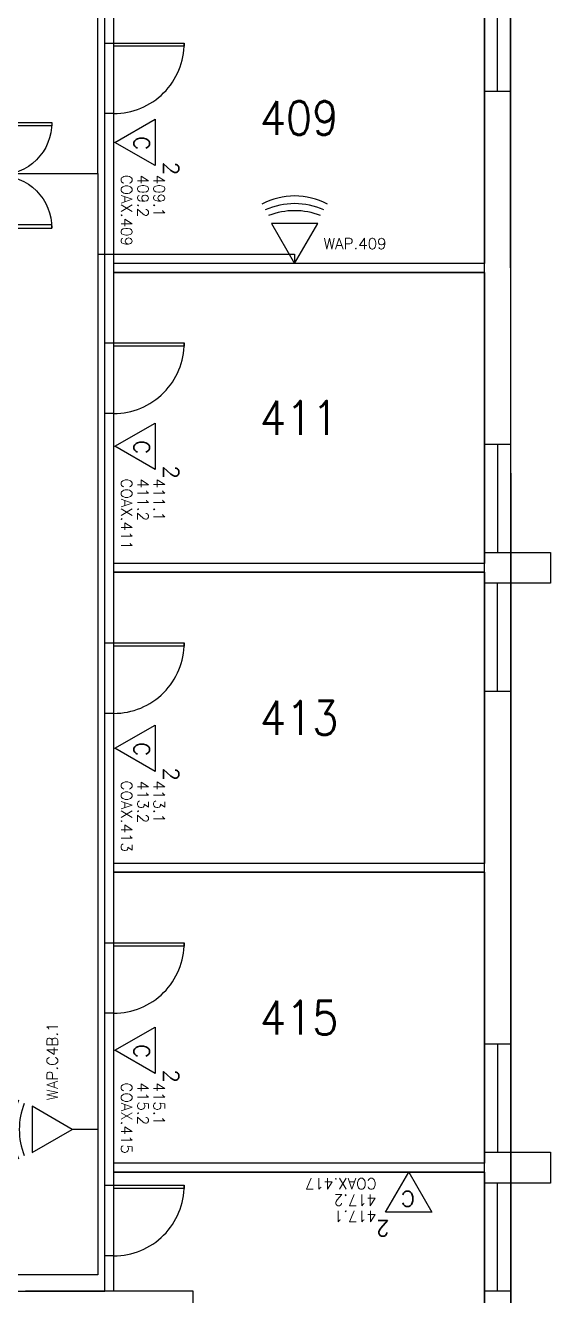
# Model space of a CAD drawing. Header units: inches. Extents: x -460 to 10305, y -938 to 5356.
# Drawn here: x 6292 to 6530, y 4198 to 4774 of the extents above; entities that cross this region are included whole.
import ezdxf
from ezdxf.enums import TextEntityAlignment as Align

# ---------------------------------------------------------------- set-up
doc = ezdxf.new("R2010")
doc.units = ezdxf.units.IN
doc.header["$MEASUREMENT"] = 0
doc.set_wipeout_variables(frame=1)
doc.linetypes.add('01-0263-04-DWG-BFP-ARCH$0$763', pattern=[5.0001, 5, -0.0001])
for name, color, linetype in [('01-0263-04-DWG-BFP-ARCH$0$SP-AREA', 250, '01-0263-04-DWG-BFP-ARCH$0$763'), ('01-0263-04-DWG-BFP-ARCH$0$SP-DOORS', 5, 'Continuous'), ('01-0263-04-DWG-BFP-ARCH$0$SP-GROSS', 30, 'Continuous'), ('01-0263-04-DWG-BFP-ARCH$0$SP-RMNO', 7, 'Continuous'), ('01-0263-04-DWG-BFP-ARCH$0$SP-ROOM', 7, 'Continuous'), ('01-0263-04-DWG-BFP-ARCH$0$SP-WALL', 7, 'Continuous'), ('01-0263-04-DWG-BFP-ARCH$0$SP-WINDOWS', 6, 'Continuous'), ('T-Comm-E', 1, 'Continuous'), ('T-Comm-E-Wireless', 1, 'Continuous'), ('T-Comm-Path', 40, 'Continuous')]:
    doc.layers.add(name, color=color, linetype=linetype)
doc.layers.get('01-0263-04-DWG-BFP-ARCH$0$SP-ROOM').off()
doc.styles.add('01-0263-04-DWG-BFP-ARCH$0$ROMANS', font='ROMANS.shx', dxfattribs={"width": 0.9})
doc.styles.add('3-32', font='SIMPLEX.shx', dxfattribs={"height": 9})

# ---------------------------------------------------------------- blocks, each defined once
blk = doc.blocks.new('01-0263-04-DWG-BFP-ARCH$0$DOR00')
at = {"color": 0}
for p, q in [((0, 1), (0, 0)), ((1, 0), (1, 1))]:
    blk.add_line(p, q, dxfattribs=at)
blk = doc.blocks.new('01-0263-04-DWG-BFP-ARCH$0$DOR01')
at = {"color": 0}
for p, q in [((1, 1), (0, 1)), ((0, 1), (0, 0)), ((1, 0), (1, 1)), ((0, 0), (1, 0))]:
    blk.add_line(p, q, dxfattribs=at)
blk = doc.blocks.new('01-0263-04-DWG-BFP-ARCH$0$FMGRM1')
at = {"style": '01-0263-04-DWG-BFP-ARCH$0$ROMANS', "width": 0.9}
for tag, p in [('RMAREA', (0, -0.2836)), ('DATA1', (0, -0.443)), ('DATA2', (0, -0.6024)), ('DATA3', (0, -0.7618)), ('DATA4', (0, -0.9213)), ('DATA5', (0, -1.0807))]:
    blk.add_attdef(tag, text='', height=0.1172, dxfattribs=at).set_placement(p, align=Align.CENTER)
at = {"linetype": 'Continuous'}
blk.add_wipeout([(-0.375, -0.125), (0.375, -0.125), (0.375, 0.125), (-0.375, 0.125)], dxfattribs=at)
at = {"layer": '01-0263-04-DWG-BFP-ARCH$0$SP-RMNO', "style": '01-0263-04-DWG-BFP-ARCH$0$ROMANS', "width": 0.9}
blk.add_attdef('RMNUMB', text='', height=0.16, dxfattribs=at).set_placement((0, 0), align=Align.MIDDLE)
blk = doc.blocks.new('01-0263-04-DWG-BFP-ARCH', base_point=(1295.15, 1353.42))
at = {"layer": '01-0263-04-DWG-BFP-ARCH$0$SP-AREA'}
blk.add_lwpolyline([(3303.16, 2407.43), (3255.16, 2407.43), (3255.16, 1533.43), (3587.16, 1533.43), (3587.16, 2461.43), (3255.16, 2461.43), (3255.16, 2407.43), (3303.16, 2407.43), (3539.16, 2407.43), (3539.16, 1587.43), (3303.16, 1587.43), (3303.16, 2407.43)], close=True, dxfattribs=at)
at = {"layer": '01-0263-04-DWG-BFP-ARCH$0$SP-AREA', "linetype": 'Continuous'}
for points in [[(3591.16, 1999.43), (3591.16, 2131.43), (3759.16, 2131.43), (3759.16, 1999.43)], [(3759.16, 1995.43), (3759.16, 1904.43), (3759.16, 1863.43), (3591.16, 1863.43), (3591.16, 1995.43)], [(3591.16, 1727.43), (3591.16, 1859.43), (3759.16, 1859.43), (3759.16, 1727.43)], [(3591.16, 1591.43), (3591.16, 1723.43), (3759.16, 1723.43), (3759.16, 1591.43)], [(3759.16, 1365.43), (3627.16, 1365.43), (3627.16, 1533.43), (3591.16, 1533.43), (3591.16, 1587.43), (3759.16, 1587.43)]]:
    blk.add_lwpolyline(points, close=True, dxfattribs=at)
at = {"layer": '01-0263-04-DWG-BFP-ARCH$0$SP-DOORS'}
for points in [[(3591.16, 2067.43, 0.414214), (3623.16, 2099.43, 0.414214)], [(3563.16, 2063.43, -0.414214), (3539.16, 2039.43, -0.414214), (3563.16, 2015.43, -0.414214)], [(3591.16, 1931.43, 0.414214), (3623.16, 1963.43, 0.414214)], [(3591.16, 1795.43, 0.414214), (3623.16, 1827.43, 0.414214)], [(3591.16, 1659.43, 0.414214), (3623.16, 1691.43, 0.414214)], [(3591.16, 1549.43, 0.414214), (3623.16, 1581.43, 0.414214)]]:
    blk.add_lwpolyline(points, format="xyb", dxfattribs=at)
at = {"layer": '01-0263-04-DWG-BFP-ARCH$0$SP-GROSS'}
blk.add_lwpolyline([(3071.13, 1373.46), (3071.15, 1353.42), (3771.15, 1353.42), (3771.05, 2641.37), (3071.16, 2641.43), (3071.15, 1373.46)], close=True, dxfattribs=at)
at = {"layer": '01-0263-04-DWG-BFP-ARCH$0$SP-WALL'}
for p, q in [((3587.16, 2099.43), (3587.16, 2203.43)), ((3591.16, 2099.43), (3591.16, 2203.43)), ((3771.16, 2077.43), (3759.16, 2077.43)), ((3587.16, 1963.43), (3587.16, 2067.43)), ((3591.16, 1963.43), (3591.16, 2067.43)), ((3759.16, 1999.43), (3591.16, 1999.43)), ((3759.16, 1995.43), (3591.16, 1995.43)), ((3587.16, 1827.43), (3587.16, 1931.43)), ((3591.16, 1827.43), (3591.16, 1931.43)), ((3771.16, 1917.43), (3759.16, 1917.43)), ((3759.16, 1365.43), (3759.16, 1904.43)), ((3771.16, 1904.43), (3771.16, 1353.43)), ((3759.16, 1868.43), (3789.16, 1868.43)), ((3771.16, 1868.43), (3771.16, 1854.43)), ((3789.16, 1868.43), (3789.16, 1854.43)), ((3759.16, 1863.43), (3591.16, 1863.43)), ((3759.16, 1859.43), (3591.16, 1859.43)), ((3789.16, 1854.43), (3759.16, 1854.43)), ((3771.16, 1805.43), (3759.16, 1805.43)), ((3587.16, 1691.43), (3587.16, 1795.43)), ((3591.16, 1727.43), (3591.16, 1795.43)), ((3759.16, 1727.43), (3591.16, 1727.43)), ((3591.16, 1691.43), (3591.16, 1727.43)), ((3759.16, 1723.43), (3591.16, 1723.43)), ((3587.16, 1581.43), (3587.16, 1659.43)), ((3591.16, 1581.43), (3591.16, 1659.43)), ((3771.16, 1645.43), (3759.16, 1645.43)), ((3759.16, 1596.43), (3789.16, 1596.43)), ((3771.16, 1596.43), (3771.16, 1582.43)), ((3789.16, 1596.43), (3789.16, 1582.43)), ((3759.16, 1591.43), (3591.16, 1591.43)), ((3759.16, 1587.43), (3591.16, 1587.43)), ((3789.16, 1582.43), (3759.16, 1582.43)), ((3587.16, 1533.43), (3587.16, 1549.43)), ((3591.16, 1533.43), (3591.16, 1549.43)), ((3627.16, 1533.43), (3551.16, 1533.43)), ((3627.16, 1365.43), (3627.16, 1533.43)), ((3771.16, 1533.43), (3759.16, 1533.43))]:
    blk.add_line(p, q, dxfattribs=at)
for points in [[(3771.16, 1904.43), (3771.16, 2411.43), (3771.16, 2641.43)], [(3759.16, 1904.43), (3759.16, 2411.43), (3759.16, 2629.43)]]:
    blk.add_lwpolyline(points, dxfattribs=at)
at = {"layer": '01-0263-04-DWG-BFP-ARCH$0$SP-WINDOWS'}
for p, q in [((3765.16, 2077.43), (3765.16, 2126.43)), ((3765.16, 1917.43), (3765.16, 1868.43)), ((3765.16, 1805.43), (3765.16, 1854.43)), ((3765.16, 1645.43), (3765.16, 1596.43)), ((3765.16, 1533.43), (3765.16, 1582.43))]:
    blk.add_line(p, q, dxfattribs=at)
at = {"layer": '01-0263-04-DWG-BFP-ARCH$0$SP-DOORS', "rotation": 180}
for p, xscale, yscale, zscale in [((3591.16, 2099.43), -32, 1.5, 32), ((3539.16, 2063.43), -24, 1.5, 24), ((3539.16, 2015.43), -24, -1.5, 24), ((3591.16, 1963.43), -32, 1.5, 32), ((3591.16, 1827.43), -32, 1.5, 32), ((3591.16, 1691.43), -32, 1.5, 32), ((3591.16, 1581.43), -32, 1.5, 32)]:
    blk.add_blockref('01-0263-04-DWG-BFP-ARCH$0$DOR01', p, dxfattribs=dict(at, xscale=xscale, yscale=yscale, zscale=zscale))
at = {"layer": '01-0263-04-DWG-BFP-ARCH$0$SP-WALL', "xscale": -32, "yscale": 4, "zscale": 32, "rotation": 90}
for p in [(3591.16, 2099.43), (3591.16, 1963.43), (3591.16, 1827.43), (3591.16, 1691.43), (3591.16, 1581.43)]:
    blk.add_blockref('01-0263-04-DWG-BFP-ARCH$0$DOR00', p, dxfattribs=at)
at = {"layer": '01-0263-04-DWG-BFP-ARCH$0$SP-ROOM'}
ref = blk.add_blockref('01-0263-04-DWG-BFP-ARCH$0$FMGRM1', (3675.16, 2065.43), dxfattribs=dict(at, xscale=96, yscale=96, zscale=96))
ref.add_attrib('RMNUMB', '409', dxfattribs={"layer": '01-0263-04-DWG-BFP-ARCH$0$SP-RMNO', "height": 15.36, "style": '01-0263-04-DWG-BFP-ARCH$0$ROMANS', "width": 0.9}).set_placement((3675.16, 2065.43), align=Align.MIDDLE)
ref = blk.add_blockref('01-0263-04-DWG-BFP-ARCH$0$FMGRM1', (3675.16, 1929.43), dxfattribs=dict(at, xscale=96, yscale=96, zscale=96))
ref.add_attrib('RMNUMB', '411', dxfattribs={"layer": '01-0263-04-DWG-BFP-ARCH$0$SP-RMNO', "height": 15.36, "style": '01-0263-04-DWG-BFP-ARCH$0$ROMANS', "width": 0.9}).set_placement((3675.16, 1929.43), align=Align.MIDDLE)
ref = blk.add_blockref('01-0263-04-DWG-BFP-ARCH$0$FMGRM1', (3675.16, 1793.43), dxfattribs=dict(at, xscale=96, yscale=96, zscale=96))
ref.add_attrib('RMNUMB', '413', dxfattribs={"layer": '01-0263-04-DWG-BFP-ARCH$0$SP-RMNO', "height": 15.36, "style": '01-0263-04-DWG-BFP-ARCH$0$ROMANS', "width": 0.9}).set_placement((3675.16, 1793.43), align=Align.MIDDLE)
ref = blk.add_blockref('01-0263-04-DWG-BFP-ARCH$0$FMGRM1', (3675.16, 1657.43), dxfattribs=dict(at, xscale=96, yscale=96, zscale=96))
ref.add_attrib('RMNUMB', '415', dxfattribs={"layer": '01-0263-04-DWG-BFP-ARCH$0$SP-RMNO', "height": 15.36, "style": '01-0263-04-DWG-BFP-ARCH$0$ROMANS', "width": 0.9}).set_placement((3675.16, 1657.43), align=Align.MIDDLE)
blk = doc.blocks.new('WIRELESS')
for p, q in [((10.5, 18.19), (-10.5, 18.19)), ((-10.5, 18.19), (0, 0)), ((0, 0), (10.5, 18.19))]:
    blk.add_line(p, q)
for centre, start, end in [((0, -1.44), 62.42971, 117.57029), ((0, -4.89), 65.52052, 114.47948), ((0, -8.1), 68.40947, 111.59053)]:
    blk.add_arc(centre, 32.08, start, end)
at = {"style": '3-32', "flags": 1}
for tag, p in [('RM_NUMBER', (50.85, 153.68)), ('UTP_CATEGORY', (50.85, 140.31)), ('QUANTITY_UTP', (50.85, 127.18)), ('WIRELESS_OUTLET_LOCATION', (50.85, 114.16)), ('TELECOMM_ROOM', (50.85, 100.31)), ('QTY_COAX', (50.33, 74.2)), ('POS_2', (166.1, 63.3)), ('POS_3', (166.1, 55.3)), ('POS_4', (166.1, 46.8)), ('POS_5', (166.1, 38.67)), ('POS_6', (166.1, 30.05))]:
    blk.add_attdef(tag, p, '', height=5, dxfattribs=at)
at = {"flags": 1}
for tag, p in [('SERIAL_NUMBER', (51.84, 50.25)), ('MAC_ADDRESS', (51.84, 26.25)), ('ELEVATION', (51.84, 2.25)), ('WO_NUMBER', (53.96, -25.57))]:
    blk.add_attdef(tag, text='', height=5, dxfattribs=at).set_placement(p, align=Align.BOTTOM_LEFT)
at = {"style": '3-32'}
blk.add_attdef('POS_1', (13.17, 6.52), '', height=5, dxfattribs=at)
blk = doc.blocks.new('VOICE(1)DATA(1)COAX(1)')
for p, q in [((0, 0), (-10.5, 18.19)), ((-10.5, 18.19), (10.5, 18.19)), ((10.5, 18.19), (0, 0))]:
    blk.add_line(p, q)
at = {"char_height": 7, "attachment_point": 1, "style": '3-32'}
for s, insert, width in [('2', (8.78, 29.02), 11.7808), ('C', (-2.75, 15.62), 12.7033)]:
    blk.add_mtext(s, dxfattribs=dict(at, insert=insert, width=width))
at = {"style": '3-32', "flags": 1}
for tag, p in [('RM_NUMBER', (92.08, 138.94)), ('UTP_CATEGORY', (92.08, 125.57)), ('QUANTITY_UTP', (92.08, 112.44)), ('WIRELESS_OUTLET_LOCATION', (92.08, 99.43)), ('TELECOMM_ROOM', (92.08, 85.57)), ('QTY_COAX', (91.33, 59.47)), ('POS_4', (202.73, 34.3)), ('POS_5', (202.73, 26.05)), ('POS_6', (202.73, 17.55))]:
    blk.add_attdef(tag, p, '', height=5, dxfattribs=at)
at = {"flags": 1}
blk.add_attdef('WO_NUMBER', text='', height=5, dxfattribs=at).set_placement((90.2, 43.13), align=Align.BOTTOM_LEFT)
at = {"style": '3-32'}
for tag, p in [('POS_1', (14.63, 17.54)), ('POS_2', (14.64, 10.22)), ('POS_3', (14.62, 2.8))]:
    blk.add_attdef(tag, p, '', height=5, dxfattribs=at)

msp = doc.modelspace()

# ---------------------------------------------------------------- block references
msp.add_blockref('01-0263-04-DWG-BFP-ARCH', (4035.96, 4020.15))

# ---------------------------------------------------------------- next in the draw order: linework, layer by layer
at = {"layer": 'T-Comm-Path'}
for points in [[(6275.15, 4707.04), (6324.71, 4707.04), (6324.71, 5120.01), (6000.88, 5120.01), (6000.52, 4753.47), (6000.52, 4671.12), (5911.21, 4671.12), (5911.21, 4666.15)], [(6275.15, 4707.04), (6324.71, 4707.04), (6324.71, 5120.01), (6000.88, 5120.01), (6000.88, 5035.39), (6008.17, 5035.39)], [(6275.15, 4707.04), (6324.71, 4707.04), (6324.71, 5026.68), (6312.93, 5026.68)], [(6275.15, 4707.04), (6324.71, 4707.04), (6324.71, 4207.57), (6003.33, 4207.57), (6003.33, 4269.12), (6011.26, 4269.12)], [(6275.15, 4707.04), (6324.71, 4707.04), (6324.71, 4273.48), (6313.16, 4273.48)], [(6275.15, 4707.04), (6324.71, 4707.04), (6324.71, 4670.37), (6413.96, 4670.37), (6413.96, 4666.15)]]:
    msp.add_lwpolyline(points, dxfattribs=at)

# ---------------------------------------------------------------- next in the draw order: block references
at = {"layer": 'T-Comm-E'}
for p, rotation, values in [((6332.53, 4721.09), 270, {'POS_1': '409.1', 'POS_2': '409.2', 'POS_3': 'COAX.409'}), ((6332.53, 4583.31), 270, {'POS_1': '411.1', 'POS_2': '411.2', 'POS_3': 'COAX.411'}), ((6332.53, 4446.33), 270, {'POS_1': '413.1', 'POS_2': '413.2', 'POS_3': 'COAX.413'}), ((6332.53, 4309.42), 270, {'POS_1': '415.1', 'POS_2': '415.2', 'POS_3': 'COAX.415'}), ((6465.7, 4254.15), 180, {'POS_1': '417.1', 'POS_2': '417.2', 'POS_3': 'COAX.417'})]:
    msp.add_blockref('VOICE(1)DATA(1)COAX(1)', p, dxfattribs=dict(at, rotation=rotation)).add_auto_attribs(values)
at = {"layer": 'T-Comm-E-Wireless'}
msp.add_blockref('WIRELESS', (6413.96, 4666.15), dxfattribs=at).add_auto_attribs({'POS_1': 'WAP.409'})
at = {"layer": 'T-Comm-E-Wireless', "rotation": 90}
msp.add_blockref('WIRELESS', (6313.16, 4273.48), dxfattribs=at).add_auto_attribs({'POS_1': 'WAP.C4B.1'})

doc.saveas('drawing.dxf')
